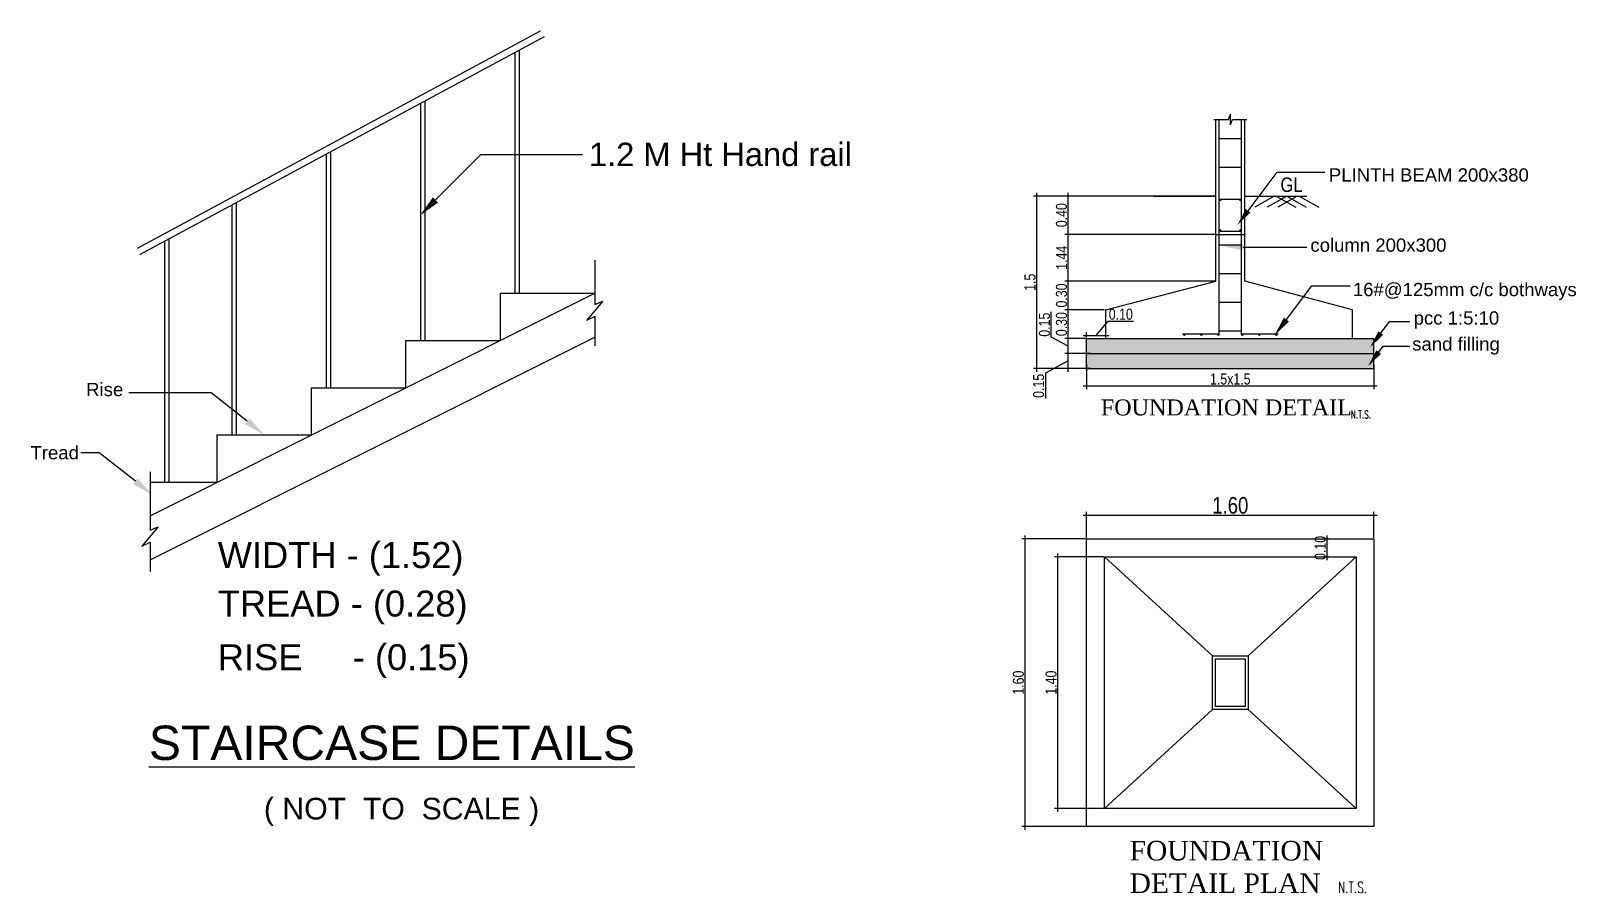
# Model space of a CAD drawing. Header units: metres. Extents: x 13627 to 13863, y 9458 to 9526.
# Drawn here: x 13846.02 to 13859.99, y 9458.42 to 9466.22 of the extents above; entities that cross this region are included whole.
import ezdxf

# ---------------------------------------------------------------- set-up
doc = ezdxf.new("R2010")
doc.units = ezdxf.units.M
doc.header["$LTSCALE"] = 150
doc.header["$PDMODE"] = 35
doc.layers.get('0').update_dxf_attribs({"linetype": 'CONTINUOUS'})
doc.layers.get('DEFPOINTS').update_dxf_attribs({"color": 1, "linetype": 'CONTINUOUS'})
doc.layers.add('AR_WALL', color=7, linetype='CONTINUOUS', lineweight=40)
doc.layers.add('DIM', color=7, linetype='CONTINUOUS')
doc.layers.add('TEXT1', color=9, linetype='CONTINUOUS')
doc.styles.add('approval', font='times.ttf')
doc.styles.add('Arial', font='arial.ttf', dxfattribs={"width": 0.8})
doc.styles.add('ATT', font='swissck.ttf')
doc.styles.add('CMDA', font='simplex.shx', dxfattribs={"width": 0.7})
doc.dimstyles.get("Standard").update_dxf_attribs({"dimtxt": 0.1, "dimasz": 0.1, "dimexe": 0.03, "dimexo": 0.01, "dimgap": 0.01, "dimtad": 1, "dimzin": 3, "dimdsep": 46, "dimtxsty": 'Arial', "dimblk": 'ARCHTICK', "dimcen": 0.0625, "dimdle": 0.03, "dimclrd": 256, "dimclre": 9, "dimclrt": 256, "dimadec": 0, "dimazin": 0, "dimtfac": 0.6, "dimtofl": 0, "dimtmove": 1, "dimatfit": 3, "dimldrblk": 'OPEN90', "dimfxl": 0, "dimtolj": 1, "dimtzin": 0, "dimlwd": -1, "dimlwe": -1, "dimarcsym": 0})

# ---------------------------------------------------------------- blocks, each defined once
blk = doc.blocks.new('_ArchTick')
at = {"color": 0, "linetype": 'ByBlock', "const_width": 0.00381}
blk.add_lwpolyline([(-0.0127, -0.0127), (0.0127, 0.0127)], dxfattribs=at)
blk = doc.blocks.new('*D150')
at = {"layer": 'DEFPOINTS', "color": 0}
for p in [(13858.166, 9461.842), (13855.568, 9461.626), (13858.166, 9461.626)]:
    blk.add_point(p, dxfattribs=at)
at = {"layer": 'DIM'}
blk.add_line((13855.538, 9461.842), (13858.196, 9461.842), dxfattribs=at)
at = {"layer": 'DIM', "color": 9}
for p, q in [((13855.568, 9461.636), (13855.568, 9461.872)), ((13858.166, 9461.636), (13858.166, 9461.872))]:
    blk.add_line(p, q, dxfattribs=at)
at = {"layer": 'DIM', "xscale": 0.1, "yscale": 0.1, "zscale": 0.1, "rotation": 180}
blk.add_blockref('_ArchTick', (13855.568, 9461.842), dxfattribs=at)
at = {"layer": 'DIM', "xscale": 0.1, "yscale": 0.1, "zscale": 0.1}
blk.add_blockref('_ArchTick', (13858.166, 9461.842), dxfattribs=at)
at = {"layer": 'DIM', "insert": (13856.867, 9461.929), "char_height": 0.1, "attachment_point": 5, "style": 'Arial'}
blk.add_mtext('\\A1;{\\H1.5x;1.60}', dxfattribs=at)
blk = doc.blocks.new('_Open90')
at = {"layer": 'AR_WALL', "color": 0, "lineweight": -2}
for p, q in [((0, 0), (-0.0254, 0)), ((-0.0127, 0.0127), (0, 0)), ((0, 0), (-0.0127, -0.0127))]:
    blk.add_line(p, q, dxfattribs=at)
blk = doc.blocks.new('*D151')
at = {"layer": 'DEFPOINTS', "color": 0}
for p in [(13855.308, 9461.464), (13855.73, 9461.464), (13855.73, 9459.19)]:
    blk.add_point(p, dxfattribs=at)
at = {"layer": 'DIM'}
blk.add_line((13855.308, 9459.16), (13855.308, 9461.494), dxfattribs=at)
at = {"layer": 'DIM', "color": 9}
for p, q in [((13855.72, 9461.464), (13855.278, 9461.464)), ((13855.72, 9459.19), (13855.278, 9459.19))]:
    blk.add_line(p, q, dxfattribs=at)
at = {"layer": 'DIM', "xscale": 0.1, "yscale": 0.1, "zscale": 0.1}
for p, rotation in [((13855.308, 9461.464), 90), ((13855.308, 9459.19), 270)]:
    blk.add_blockref('_ArchTick', p, dxfattribs=dict(at, rotation=rotation))
at = {"layer": 'DIM', "insert": (13855.247, 9460.327), "char_height": 0.1, "attachment_point": 5, "rotation": 90, "style": 'Arial'}
blk.add_mtext('\\A1;{1.40}', dxfattribs=at)
blk = doc.blocks.new('*D152')
at = {"layer": 'DEFPOINTS', "color": 0}
for p in [(13855.012, 9461.626), (13855.568, 9461.626), (13855.568, 9459.028)]:
    blk.add_point(p, dxfattribs=at)
at = {"layer": 'DIM', "color": 9}
for p, q in [((13855.558, 9461.626), (13854.982, 9461.626)), ((13855.558, 9459.028), (13854.982, 9459.028))]:
    blk.add_line(p, q, dxfattribs=at)
at = {"layer": 'DIM'}
blk.add_line((13855.012, 9458.998), (13855.012, 9461.656), dxfattribs=at)
at = {"layer": 'DIM', "xscale": 0.1, "yscale": 0.1, "zscale": 0.1}
for p, rotation in [((13855.012, 9461.626), 90), ((13855.012, 9459.028), 270)]:
    blk.add_blockref('_ArchTick', p, dxfattribs=dict(at, rotation=rotation))
at = {"layer": 'DIM', "insert": (13854.951, 9460.327), "char_height": 0.1, "attachment_point": 5, "rotation": 90, "style": 'Arial'}
blk.add_mtext('\\A1;{1.60}', dxfattribs=at)
blk = doc.blocks.new('*D153')
at = {"layer": 'DEFPOINTS', "color": 0}
for p in [(13857.742, 9461.626), (13857.765, 9461.626), (13857.765, 9461.464)]:
    blk.add_point(p, dxfattribs=at)
at = {"layer": 'DIM', "color": 9}
for p, q in [((13857.755, 9461.626), (13857.712, 9461.626)), ((13857.755, 9461.464), (13857.712, 9461.464))]:
    blk.add_line(p, q, dxfattribs=at)
at = {"layer": 'DIM'}
blk.add_line((13857.742, 9461.434), (13857.742, 9461.656), dxfattribs=at)
at = {"layer": 'DIM', "xscale": 0.1, "yscale": 0.1, "zscale": 0.1}
for p, rotation in [((13857.742, 9461.626), 90), ((13857.742, 9461.464), 270)]:
    blk.add_blockref('_ArchTick', p, dxfattribs=dict(at, rotation=rotation))
at = {"layer": 'DIM', "insert": (13857.681, 9461.545), "char_height": 0.1, "attachment_point": 5, "rotation": 90, "style": 'Arial'}
blk.add_mtext('\\A1;{0.10}', dxfattribs=at)
blk = doc.blocks.new('*D154')
at = {"layer": 'DEFPOINTS', "color": 0}
for p in [(13855.568, 9463.214), (13858.166, 9463.214), (13858.166, 9463.01)]:
    blk.add_point(p, dxfattribs=at)
at = {"layer": 'DIM', "color": 9}
for p, q in [((13855.568, 9463.204), (13855.568, 9462.98)), ((13858.166, 9463.204), (13858.166, 9462.98))]:
    blk.add_line(p, q, dxfattribs=at)
at = {"layer": 'DIM'}
blk.add_line((13855.538, 9463.01), (13858.196, 9463.01), dxfattribs=at)
at = {"layer": 'DIM', "xscale": 0.1, "yscale": 0.1, "zscale": 0.1, "rotation": 180}
blk.add_blockref('_ArchTick', (13855.568, 9463.01), dxfattribs=at)
at = {"layer": 'DIM', "xscale": 0.1, "yscale": 0.1, "zscale": 0.1}
blk.add_blockref('_ArchTick', (13858.166, 9463.01), dxfattribs=at)
at = {"layer": 'DIM', "insert": (13856.867, 9463.071), "char_height": 0.1, "attachment_point": 5, "style": 'Arial'}
blk.add_mtext('\\A1;1.5x1.5', dxfattribs=at)
blk = doc.blocks.new('*D155')
at = {"layer": 'DEFPOINTS', "color": 0}
for p in [(13855.118, 9464.726), (13855.568, 9464.726), (13855.568, 9463.167)]:
    blk.add_point(p, dxfattribs=at)
at = {"layer": 'DIM', "color": 9}
for p, q in [((13855.558, 9464.726), (13855.088, 9464.726)), ((13855.558, 9463.167), (13855.088, 9463.167))]:
    blk.add_line(p, q, dxfattribs=at)
at = {"layer": 'DIM'}
blk.add_line((13855.118, 9463.137), (13855.118, 9464.756), dxfattribs=at)
at = {"layer": 'DIM', "xscale": 0.1, "yscale": 0.1, "zscale": 0.1}
for p, rotation in [((13855.118, 9464.726), 90), ((13855.118, 9463.167), 270)]:
    blk.add_blockref('_ArchTick', p, dxfattribs=dict(at, rotation=rotation))
at = {"layer": 'DIM', "insert": (13855.057, 9463.946), "char_height": 0.1, "attachment_point": 5, "rotation": 90, "style": 'Arial'}
blk.add_mtext('\\A1;1.5', dxfattribs=at)
blk = doc.blocks.new('*D156')
at = {"layer": 'DEFPOINTS', "color": 0}
for p in [(13855.568, 9463.438), (13855.741, 9463.466), (13855.741, 9463.438)]:
    blk.add_point(p, dxfattribs=at)
at = {"layer": 'DIM'}
for p, q in [((13855.655, 9463.466), (13855.763, 9463.596)), ((13855.763, 9463.596), (13855.991, 9463.596)), ((13855.538, 9463.466), (13855.771, 9463.466))]:
    blk.add_line(p, q, dxfattribs=at)
at = {"layer": 'DIM', "color": 9}
for p, q in [((13855.568, 9463.448), (13855.568, 9463.496)), ((13855.741, 9463.448), (13855.741, 9463.496))]:
    blk.add_line(p, q, dxfattribs=at)
at = {"layer": 'DIM', "xscale": 0.1, "yscale": 0.1, "zscale": 0.1, "rotation": 180}
blk.add_blockref('_ArchTick', (13855.568, 9463.466), dxfattribs=at)
at = {"layer": 'DIM', "xscale": 0.1, "yscale": 0.1, "zscale": 0.1}
blk.add_blockref('_ArchTick', (13855.741, 9463.466), dxfattribs=at)
at = {"layer": 'DIM', "insert": (13855.877, 9463.657), "char_height": 0.1, "attachment_point": 5, "style": 'Arial'}
blk.add_mtext('\\A1;0.10', dxfattribs=at)
blk = doc.blocks.new('*D157')
at = {"layer": 'DEFPOINTS', "color": 0}
for p in [(13855.402, 9463.302), (13855.613, 9463.302), (13855.613, 9463.167)]:
    blk.add_point(p, dxfattribs=at)
at = {"layer": 'DIM', "color": 9}
for p, q in [((13855.603, 9463.302), (13855.372, 9463.302)), ((13855.603, 9463.167), (13855.372, 9463.167))]:
    blk.add_line(p, q, dxfattribs=at)
at = {"layer": 'DIM'}
for p, q in [((13855.402, 9463.137), (13855.402, 9463.332)), ((13855.402, 9463.235), (13855.195, 9463.125)), ((13855.195, 9463.125), (13855.195, 9462.896))]:
    blk.add_line(p, q, dxfattribs=at)
at = {"layer": 'DIM', "xscale": 0.1, "yscale": 0.1, "zscale": 0.1}
for p, rotation in [((13855.402, 9463.302), 90), ((13855.402, 9463.167), 270)]:
    blk.add_blockref('_ArchTick', p, dxfattribs=dict(at, rotation=rotation))
at = {"layer": 'DIM', "insert": (13855.134, 9463.01), "char_height": 0.1, "attachment_point": 5, "rotation": 90, "style": 'Arial'}
blk.add_mtext('\\A1;0.15', dxfattribs=at)
blk = doc.blocks.new('*D158')
at = {"layer": 'DEFPOINTS', "color": 0}
for p in [(13855.402, 9463.438), (13855.568, 9463.438), (13855.568, 9463.302)]:
    blk.add_point(p, dxfattribs=at)
at = {"layer": 'DIM'}
for p, q in [((13855.248, 9463.449), (13855.248, 9463.678)), ((13855.402, 9463.37), (13855.248, 9463.449)), ((13855.402, 9463.272), (13855.402, 9463.468))]:
    blk.add_line(p, q, dxfattribs=at)
at = {"layer": 'DIM', "color": 9}
for p, q in [((13855.558, 9463.438), (13855.372, 9463.438)), ((13855.558, 9463.302), (13855.372, 9463.302))]:
    blk.add_line(p, q, dxfattribs=at)
at = {"layer": 'DIM', "xscale": 0.1, "yscale": 0.1, "zscale": 0.1}
for p, rotation in [((13855.402, 9463.438), 90), ((13855.402, 9463.302), 270)]:
    blk.add_blockref('_ArchTick', p, dxfattribs=dict(at, rotation=rotation))
at = {"layer": 'DIM', "insert": (13855.187, 9463.563), "char_height": 0.1, "attachment_point": 5, "rotation": 90, "style": 'Arial'}
blk.add_mtext('\\A1;0.15', dxfattribs=at)
blk = doc.blocks.new('*D159')
at = {"layer": 'DEFPOINTS', "color": 0}
for p in [(13855.402, 9463.697), (13855.741, 9463.697), (13855.568, 9463.438)]:
    blk.add_point(p, dxfattribs=at)
at = {"layer": 'DIM'}
blk.add_line((13855.402, 9463.408), (13855.402, 9463.727), dxfattribs=at)
at = {"layer": 'DIM', "color": 9}
for p, q in [((13855.731, 9463.697), (13855.372, 9463.697)), ((13855.558, 9463.438), (13855.372, 9463.438))]:
    blk.add_line(p, q, dxfattribs=at)
at = {"layer": 'DIM', "xscale": 0.1, "yscale": 0.1, "zscale": 0.1}
for p, rotation in [((13855.402, 9463.697), 90), ((13855.402, 9463.438), 270)]:
    blk.add_blockref('_ArchTick', p, dxfattribs=dict(at, rotation=rotation))
at = {"layer": 'DIM', "insert": (13855.341, 9463.568), "char_height": 0.1, "attachment_point": 5, "rotation": 90, "style": 'Arial'}
blk.add_mtext('\\A1;0.30', dxfattribs=at)
blk = doc.blocks.new('*D160')
at = {"layer": 'DEFPOINTS', "color": 0}
for p in [(13855.402, 9463.957), (13856.737, 9463.957), (13855.741, 9463.697)]:
    blk.add_point(p, dxfattribs=at)
at = {"layer": 'DIM', "color": 9}
for p, q in [((13856.727, 9463.957), (13855.372, 9463.957)), ((13855.731, 9463.697), (13855.372, 9463.697))]:
    blk.add_line(p, q, dxfattribs=at)
at = {"layer": 'DIM'}
blk.add_line((13855.402, 9463.667), (13855.402, 9463.987), dxfattribs=at)
at = {"layer": 'DIM', "xscale": 0.1, "yscale": 0.1, "zscale": 0.1}
for p, rotation in [((13855.402, 9463.957), 90), ((13855.402, 9463.697), 270)]:
    blk.add_blockref('_ArchTick', p, dxfattribs=dict(at, rotation=rotation))
at = {"layer": 'DIM', "insert": (13855.341, 9463.827), "char_height": 0.1, "attachment_point": 5, "rotation": 90, "style": 'Arial'}
blk.add_mtext('\\A1;0.30', dxfattribs=at)
blk = doc.blocks.new('*D161')
at = {"layer": 'DEFPOINTS', "color": 0}
for p in [(13855.402, 9464.379), (13856.737, 9464.379), (13856.737, 9463.957)]:
    blk.add_point(p, dxfattribs=at)
at = {"layer": 'DIM', "color": 9}
for p, q in [((13856.727, 9464.379), (13855.372, 9464.379)), ((13856.727, 9463.957), (13855.372, 9463.957))]:
    blk.add_line(p, q, dxfattribs=at)
at = {"layer": 'DIM'}
blk.add_line((13855.402, 9463.927), (13855.402, 9464.409), dxfattribs=at)
at = {"layer": 'DIM', "xscale": 0.1, "yscale": 0.1, "zscale": 0.1}
for p, rotation in [((13855.402, 9464.379), 90), ((13855.402, 9463.957), 270)]:
    blk.add_blockref('_ArchTick', p, dxfattribs=dict(at, rotation=rotation))
at = {"layer": 'DIM', "insert": (13855.342, 9464.168), "char_height": 0.1, "attachment_point": 5, "rotation": 90, "style": 'Arial'}
blk.add_mtext('\\A1;1.44', dxfattribs=at)
blk = doc.blocks.new('*D162')
at = {"layer": 'DEFPOINTS', "color": 0}
for p in [(13855.402, 9464.726), (13856.737, 9464.726), (13856.737, 9464.379)]:
    blk.add_point(p, dxfattribs=at)
at = {"layer": 'DIM', "color": 9}
for p, q in [((13856.727, 9464.726), (13855.372, 9464.726)), ((13856.727, 9464.379), (13855.372, 9464.379))]:
    blk.add_line(p, q, dxfattribs=at)
at = {"layer": 'DIM'}
blk.add_line((13855.402, 9464.349), (13855.402, 9464.756), dxfattribs=at)
at = {"layer": 'DIM', "xscale": 0.1, "yscale": 0.1, "zscale": 0.1}
for p, rotation in [((13855.402, 9464.726), 90), ((13855.402, 9464.379), 270)]:
    blk.add_blockref('_ArchTick', p, dxfattribs=dict(at, rotation=rotation))
at = {"layer": 'DIM', "insert": (13855.341, 9464.553), "char_height": 0.1, "attachment_point": 5, "rotation": 90, "style": 'Arial'}
blk.add_mtext('\\A1;0.40', dxfattribs=at)

msp = doc.modelspace()

# ---------------------------------------------------------------- hatches: boundary and pattern name
h = msp.add_hatch()
h.set_pattern_fill('AR-CONC', color=256, scale=0.014433, style=0)
h.set_pattern_definition([(50, (14050.31393, 9477.16166), (0.10352566, -0.00905732), [0.010825116, -0.11907627]), (355, (14050.31393, 9477.16166), (-0.020026657, 0.10856756), [0.00866009, -0.09526102]), (100.4514, (14050.32256, 9477.16091), (0.08349908, 0.09951017), [0.00919993, -0.10119926]), (46.1842, (14050.31393, 9477.19053), (0.154040104, -0.02389017), [0.01623767, -0.17861441]), (96.6356, (14050.32677, 9477.18854), (0.13490443, 0.14059918), [0.0137999, -0.15179887]), (351.1842, (14050.31393, 9477.19053), (0.13490432, 0.14059929), [0.01299014, -0.14289153]), (21, (14050.32836, 9477.18331), (0.086154505, -0.058111948), [0.010825116, -0.11907627]), (326, (14050.32836, 9477.18331), (0.03511889, 0.10466444), [0.00866009, -0.09526102]), (71.4514, (14050.33554, 9477.17847), (0.12127343, 0.0465524), [0.00919993, -0.10119926]), (37.5, (14050.31393, 9477.161664), (0.001755091, 0.048048193), [0, -0.09410634, 0, -0.096704367, 0, -0.095621855]), (7.5, (14050.31393, 9477.161664), (0.037970109, 0.056927366), [0, -0.055135923, 0, -0.091941316, 0, -0.036444556]), (327.5, (14050.281744, 9477.161664), (0.077049195, -0.0032554546), [0, -0.036083719, 0, -0.112581203, 0, -0.149386597]), (317.5, (14050.26731, 9477.161664), (0.084174103, 0.01444864), [0, -0.046908835, 0, -0.074765466, 0, -0.106086134])])
h.paths.add_polyline_path([(13855.5681, 9463.4377), (13855.5681, 9463.3024), (13858.1661, 9463.3024), (13858.1661, 9463.4377)])
h = msp.add_hatch()
h.set_pattern_fill('AR-SAND', color=256, scale=0.028867, style=0)
h.set_pattern_definition([(37.5, (14050.31393, 9477.161664), (-0.001818428, 0.055621574), [0, -0.043877802, 0, -0.049073858, 0, -0.046908835]), (7.5, (14050.31393, 9477.161664), (0.0510881, 0.08146682), [0, -0.02367092, 0, -0.039547756, 0, -0.015155162]), (327.5, (14050.278424, 9477.161664), (0.089895856, 0.00016336), [0, -0.014433488, 0, -0.051960555, 0, -0.067837392]), (317.5, (14050.278424, 9477.161664), (0.086777782, 0.02533584), [0, -0.007216744, 0, -0.034063031, 0, -0.038970417])])
h.paths.add_polyline_path([(13858.1661, 9463.3024), (13855.5681, 9463.3024), (13855.5681, 9463.1671), (13858.1661, 9463.1671)])

# ---------------------------------------------------------------- linework, layer by layer
for p, q in [((13846.9869, 9464.2557), (13850.6306, 9466.2187)), ((13847.0093, 9464.1985), (13850.666, 9466.1685)), ((13850.4011, 9463.8465), (13850.4011, 9466.0258)), ((13850.4418, 9463.8465), (13850.4418, 9466.0477)), ((13849.5479, 9463.4199), (13849.5479, 9465.5661)), ((13849.5886, 9463.4199), (13849.5886, 9465.588)), ((13856.7196, 9465.4187), (13856.8502, 9465.4187)), ((13856.7372, 9463.9573), (13856.7372, 9465.4187)), ((13856.7661, 9463.4815), (13856.7661, 9465.4187)), ((13856.8502, 9465.4187), (13856.8674, 9465.4648)), ((13856.8674, 9465.37), (13856.8674, 9465.4648)), ((13856.8674, 9465.37), (13856.8855, 9465.4187)), ((13856.8855, 9465.4187), (13857.0171, 9465.4187)), ((13856.9682, 9463.4815), (13856.9682, 9465.4187)), ((13856.997, 9463.9573), (13856.997, 9465.4187)), ((13848.7353, 9462.9932), (13848.7353, 9465.1283)), ((13856.7661, 9465.2455), (13856.9682, 9465.2455)), ((13848.6946, 9462.9932), (13848.6946, 9465.1064)), ((13849.6806, 9464.6902), (13850.0917, 9465.1011)), ((13850.0917, 9465.1011), (13851.0108, 9465.1011)), ((13856.7661, 9464.9857), (13856.9682, 9464.9857)), ((13857.0279, 9464.5926), (13857.292, 9464.9424)), ((13857.2969, 9464.9424), (13857.4025, 9464.9424)), ((13856.1743, 9464.7259), (13856.7372, 9464.7259)), ((13856.7661, 9464.697), (13856.9682, 9464.697)), ((13856.7661, 9464.4083), (13856.7661, 9464.697)), ((13856.9682, 9464.4083), (13856.9682, 9464.697)), ((13856.997, 9464.7259), (13857.5599, 9464.7259)), ((13857.2641, 9464.7247), (13857.0878, 9464.6243)), ((13857.3772, 9464.7247), (13857.2008, 9464.6243)), ((13857.2822, 9464.7259), (13857.4586, 9464.6254)), ((13857.4722, 9464.7259), (13857.2958, 9464.6254)), ((13857.3772, 9464.7247), (13857.5536, 9464.6243)), ((13857.4903, 9464.7247), (13857.6666, 9464.6243)), ((13847.8414, 9462.5666), (13847.8414, 9464.6467)), ((13847.8821, 9462.5666), (13847.8821, 9464.6686)), ((13847.2336, 9462.14), (13847.2336, 9464.3193)), ((13847.2742, 9462.14), (13847.2742, 9464.3412)), ((13856.7372, 9464.3795), (13856.997, 9464.3795)), ((13856.7661, 9464.4083), (13856.9682, 9464.4083)), ((13856.7661, 9464.2857), (13856.9682, 9464.2857)), ((13851.1207, 9464.1454), (13851.1207, 9463.745)), ((13856.7661, 9464.0259), (13856.9682, 9464.0259)), ((13855.7413, 9463.6975), (13856.7372, 9463.9573)), ((13857.9713, 9463.6975), (13856.997, 9463.9573)), ((13857.3744, 9463.6088), (13857.604, 9463.9129)), ((13847.0999, 9461.8361), (13851.1207, 9463.8465)), ((13850.2674, 9463.4199), (13850.2674, 9463.8465)), ((13850.2674, 9463.8465), (13851.1207, 9463.8465)), ((13851.1944, 9463.7759), (13851.0469, 9463.5996)), ((13851.1207, 9463.745), (13851.1944, 9463.7759)), ((13856.7661, 9463.7661), (13856.9682, 9463.7661)), ((13851.1207, 9463.636), (13851.0469, 9463.5996)), ((13851.1207, 9463.636), (13851.1207, 9463.3725)), ((13855.7413, 9463.4377), (13855.7413, 9463.6975)), ((13857.9713, 9463.4377), (13857.9713, 9463.6975)), ((13858.2277, 9463.4869), (13858.307, 9463.5919)), ((13847.0999, 9461.4386), (13851.1207, 9463.449)), ((13855.5681, 9463.4377), (13858.1661, 9463.4377)), ((13855.5681, 9463.1671), (13855.5681, 9463.4377)), ((13856.4341, 9463.4815), (13856.7661, 9463.4815)), ((13856.7661, 9463.5063), (13856.9682, 9463.5063)), ((13856.9682, 9463.4815), (13857.3001, 9463.4815)), ((13858.1661, 9463.1671), (13858.1661, 9463.4377)), ((13849.4142, 9462.9932), (13849.4142, 9463.4199)), ((13849.4142, 9463.4199), (13850.2674, 9463.4199)), ((13855.5681, 9463.3024), (13858.1661, 9463.3024)), ((13858.2092, 9463.3157), (13858.2486, 9463.3678)), ((13858.2486, 9463.3678), (13858.371, 9463.3678)), ((13855.5681, 9463.1671), (13858.1661, 9463.1671)), ((13847.6526, 9462.9482), (13846.9075, 9462.9482)), ((13847.9789, 9462.6897), (13847.6526, 9462.9482)), ((13848.5609, 9462.5666), (13848.5609, 9462.9932)), ((13848.5609, 9462.9932), (13849.4142, 9462.9932)), ((13847.7077, 9462.14), (13847.7077, 9462.5666)), ((13847.7077, 9462.5666), (13848.5609, 9462.5666)), ((13846.6412, 9462.4059), (13846.4754, 9462.4059)), ((13846.9674, 9462.1475), (13846.6412, 9462.4059)), ((13847.0999, 9462.2325), (13847.0999, 9461.7054)), ((13847.0999, 9462.14), (13847.7077, 9462.14)), ((13847.1736, 9461.7362), (13847.0261, 9461.5599)), ((13847.0999, 9461.7054), (13847.1736, 9461.7362)), ((13847.0261, 9461.5599), (13847.0999, 9461.5963)), ((13847.0999, 9461.5963), (13847.0999, 9461.3329))]:
    msp.add_line(p, q)
at = {"color": 1}
for p, q in [((13856.7048, 9460.5705), (13855.7305, 9461.4636)), ((13857.0295, 9460.5705), (13858.0038, 9461.4636)), ((13856.7048, 9460.0834), (13855.7305, 9459.1903)), ((13857.0295, 9460.0834), (13858.0038, 9459.1903))]:
    msp.add_line(p, q, dxfattribs=at)
for points in [[(13855.5681, 9461.626), (13858.1661, 9461.626), (13858.1661, 9459.0279), (13855.5681, 9459.0279)], [(13855.7305, 9461.4636), (13858.0038, 9461.4636), (13858.0038, 9459.1903), (13855.7305, 9459.1903)], [(13856.7048, 9460.5705), (13857.0295, 9460.5705), (13857.0295, 9460.0834), (13856.7048, 9460.0834)]]:
    msp.add_lwpolyline(points, close=True, dxfattribs=at)
at = {"color": 5}
msp.add_lwpolyline([(13856.7336, 9460.5416), (13857.0006, 9460.5416), (13857.0006, 9460.1122), (13856.7336, 9460.1122)], close=True, dxfattribs=at)
for centre in [(13856.7733, 9464.6898), (13856.961, 9464.6898), (13856.7733, 9464.4155), (13856.961, 9464.4155), (13856.4518, 9463.4738), (13856.6045, 9463.4738), (13856.7589, 9463.4738), (13856.9754, 9463.4738), (13857.1297, 9463.4738), (13857.2825, 9463.4738)]:
    msp.add_circle(centre, 0.00722)
for points in [[(13849.704, 9464.6668), (13849.5404, 9464.55), (13849.6573, 9464.7136)], [(13857.0491, 9464.5765), (13857.0066, 9464.6086), (13856.9316, 9464.4651)], [(13856.9818, 9464.2347), (13856.9841, 9464.2938), (13856.8056, 9464.2711)], [(13857.398, 9463.5909), (13857.3507, 9463.6266), (13857.2674, 9463.4671)], [(13858.249, 9463.4708), (13858.2065, 9463.5029), (13858.1315, 9463.3594)], [(13858.2304, 9463.2996), (13858.1879, 9463.3317), (13858.1129, 9463.1882)], [(13847.9994, 9462.7157), (13848.1343, 9462.5666), (13847.9584, 9462.6638)], [(13846.9879, 9462.1734), (13847.1229, 9462.0243), (13846.9469, 9462.1215)]]:
    msp.add_solid(points)
at = {"layer": 'TEXT1'}
for p, q in [((13857.292, 9464.9424), (13857.7225, 9464.9424)), ((13856.9829, 9464.2642), (13857.5584, 9464.2642)), ((13857.604, 9463.9129), (13857.951, 9463.9129)), ((13858.307, 9463.5919), (13858.4899, 9463.5919)), ((13858.371, 9463.3678), (13858.4899, 9463.3678))]:
    msp.add_line(p, q, dxfattribs=at)

# ---------------------------------------------------------------- texts
at = {"style": 'ATT'}
msp.add_text('GL', height=0.13146, dxfattribs=at).set_placement((13857.3204, 9464.7631))
at = {"attachment_point": 1}
for s, insert, char_height, width in [('{\\fArial|b0|i0|c0|p34;1.2 M Ht Hand rail}', (13851.0687, 9465.2082), 0.211179, 3.273277), ('{\\fArial|b0|i0|c0|p34;Rise}', (13846.5227, 9463.0372), 0.12, 0.703931), ('{\\fArial|b0|i0|c0|p34;Tread} ', (13846.0193, 9462.466), 0.12, 1.095003), ('{\\fArial|b0|i0|c0|p34;WIDTH - (1.52)} ', (13847.7129, 9461.5979), 0.234644, 2.964887), ('{\\fArial|b0|i0|c0|p34;TREAD - (0.28)} ', (13847.7129, 9461.1594), 0.234644, 2.964887), ('{\\fArial|b0|i0|c0|p34;RISE     - (0.15)} ', (13847.7129, 9460.6745), 0.234644, 2.964887), ('{\\fArial|b0|i0|c0|p34;\\LSTAIRCASE DETAILS}', (13847.0897, 9459.9388), 0.311026, 5.702148), ('{\\fArial|b0|i0|c0|p34;( NOT  TO  SCALE )}', (13848.1296, 9459.286), 0.195536, 3.324116)]:
    msp.add_mtext(s, dxfattribs=dict(at, insert=insert, char_height=char_height, width=width))
at = {"layer": 'TEXT1', "char_height": 0.12, "width": 2.516328, "attachment_point": 1}
for s, insert in [('{\\fArial|b0|i0|c0|p34;PLINTH BEAM 200x380}', (13857.7586, 9464.9765)), ('{\\fArial|b0|i0|c0|p34;column 200x300}', (13857.5915, 9464.3425)), ('{\\fArial|b0|i0|c0|p34;16#@125mm c/c bothways}', (13857.9754, 9463.9409)), ('{\\fArial|b0|i0|c0|p34;pcc 1:5:10}', (13858.5249, 9463.6838)), ('{\\fArial|b0|i0|c0|p34;sand filling}', (13858.512, 9463.4486))]:
    msp.add_mtext(s, dxfattribs=dict(at, insert=insert))
at = {"layer": 'TEXT1', "attachment_point": 1}
for s, insert, char_height, width, style in [('FOUNDATION DETAIL', (13855.6962, 9462.8871), 0.144335, 2.219656, 'approval'), ('N.T.S.', (13857.9562, 9462.786), 0.06971, 0.209129, 'CMDA'), ('FOUNDATION DETAIL PLAN', (13855.9562, 9458.8966), 0.176741, 1.902605, 'approval'), ('N.T.S.', (13857.8413, 9458.525), 0.09942, 0.29825, 'CMDA')]:
    msp.add_mtext(s, dxfattribs=dict(at, insert=insert, char_height=char_height, width=width, style=style))

# ---------------------------------------------------------------- dimensions: what is measured, and where the dimension line sits
at = {"layer": 'DIM'}
for base, p1, p2, text, picture, middle in [((13855.1177, 9464.7259), (13855.5681, 9463.1671), (13855.5681, 9464.7259), '1.5', '*D155', (13855.1177, 9463.9465)), ((13855.402, 9463.4377), (13855.5681, 9463.3024), (13855.5681, 9463.4377), '0.15', '*D158', (13855.2482, 9463.4592)), ((13855.402, 9463.3024), (13855.6134, 9463.1671), (13855.6134, 9463.3024), '0.15', '*D157', (13855.1954, 9463.1145)), ((13857.7419, 9461.626), (13857.7655, 9461.4636), (13857.7655, 9461.626), '{0.10}', '*D153', (13857.7419, 9461.5448))]:
    dim = msp.add_linear_dim(base=base, p1=p1, p2=p2, angle=90, text=text, dimstyle='Standard', dxfattribs=at)
    dim.commit()
    dim.dimension.update_dxf_attribs({"geometry": picture, "text_midpoint": middle, "dimtype": 160})
for base, p1, p2, text, picture, middle in [((13855.402, 9464.7259), (13856.7372, 9464.3795), (13856.7372, 9464.7259), '0.40', '*D162', (13855.3409, 9464.5527)), ((13855.402, 9464.3795), (13856.7372, 9463.9573), (13856.7372, 9464.3795), '1.44', '*D161', (13855.3418, 9464.1684)), ((13855.402, 9463.9573), (13855.7413, 9463.6975), (13856.7372, 9463.9573), '0.30', '*D160', (13855.3409, 9463.8274)), ((13855.402, 9463.6975), (13855.5681, 9463.4377), (13855.7413, 9463.6975), '0.30', '*D159', (13855.3409, 9463.5676)), ((13855.0117, 9461.626), (13855.5681, 9459.0279), (13855.5681, 9461.626), '{1.60}', '*D152', (13854.9507, 9460.3269)), ((13855.3076, 9461.4636), (13855.7305, 9459.1903), (13855.7305, 9461.4636), '{1.40}', '*D151', (13855.2465, 9460.3269))]:
    dim = msp.add_linear_dim(base=base, p1=p1, p2=p2, angle=90, text=text, dimstyle='Standard', dxfattribs=at)
    dim.commit()
    dim.dimension.update_dxf_attribs({"geometry": picture, "text_midpoint": middle})
dim = msp.add_linear_dim(base=(13855.7413, 9463.4661), p1=(13855.5681, 9463.4377), p2=(13855.7413, 9463.4377), text='0.10', dimstyle='Standard', override={"dimtad": 3}, dxfattribs=at)
dim.commit()
dim.dimension.update_dxf_attribs({"geometry": '*D156', "text_midpoint": (13855.7733, 9463.5963), "dimtype": 160})
for base, p1, p2, text, picture, middle in [((13858.1661, 9463.0101), (13855.5681, 9463.2139), (13858.1661, 9463.2139), '1.5x1.5', '*D154', (13856.8671, 9463.0712)), ((13858.1661, 9461.842), (13855.5681, 9461.626), (13858.1661, 9461.626), '{\\H1.5x;1.60}', '*D150', (13856.8671, 9461.9286))]:
    dim = msp.add_linear_dim(base=base, p1=p1, p2=p2, text=text, dimstyle='Standard', dxfattribs=at)
    dim.commit()
    dim.dimension.update_dxf_attribs({"geometry": picture, "text_midpoint": middle})

doc.saveas('drawing.dxf')
